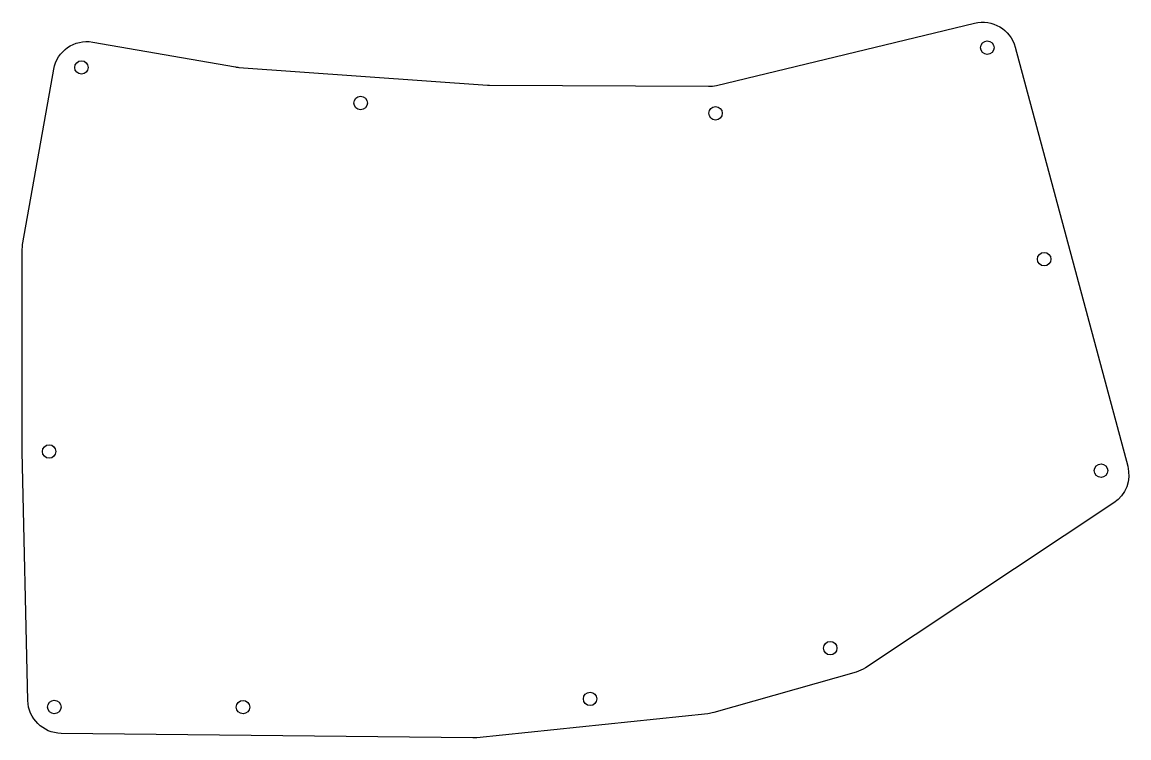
# Model space of a CAD drawing. Header units: millimetres. Extents: x -119 to 46, y 3 to 109.
import ezdxf

# ---------------------------------------------------------------- set-up
doc = ezdxf.new("R2010")
doc.units = ezdxf.units.MM
doc.layers.get('0').update_dxf_attribs({"linetype": 'CONTINUOUS'})

msp = doc.modelspace()

# ---------------------------------------------------------------- linework, layer by layer
msp.add_lwpolyline([(-51.08, 2.87, -0.028582), (-51.65, 2.85), (-112.79, 3.52, -0.404365), (-117.73, 8.4), (-118.57, 45.35), (-118.55, 75.5, -0.043817), (-118.47, 76.37), (-113.88, 102.17, -0.413275), (-108.1, 106.22), (-86.91, 102.52, 0.025484), (-86.4, 102.46), (-49.5, 99.84, 0.016376), (-49.18, 99.83), (-16.69, 99.65, 0.060665), (-15.49, 99.79), (22.85, 109.04, -0.406753), (28.85, 105.48), (45.57, 43.21, -0.322246), (43.51, 37.75), (6.64, 13.26, -0.077382), (5.24, 12.62), (-15.9, 6.6, -0.04353), (-16.76, 6.43)], format="xyb", close=True)
for centre in [(24.73, 105.38), (-109.77, 102.45), (-68.32, 97.16), (-15.62, 95.64), (33.17, 73.97), (-114.57, 45.39), (41.61, 42.55), (1.41, 16.17), (-113.8, 7.43), (-85.78, 7.42), (-34.25, 8.64)]:
    msp.add_circle(centre, 1)

doc.saveas('drawing.dxf')
